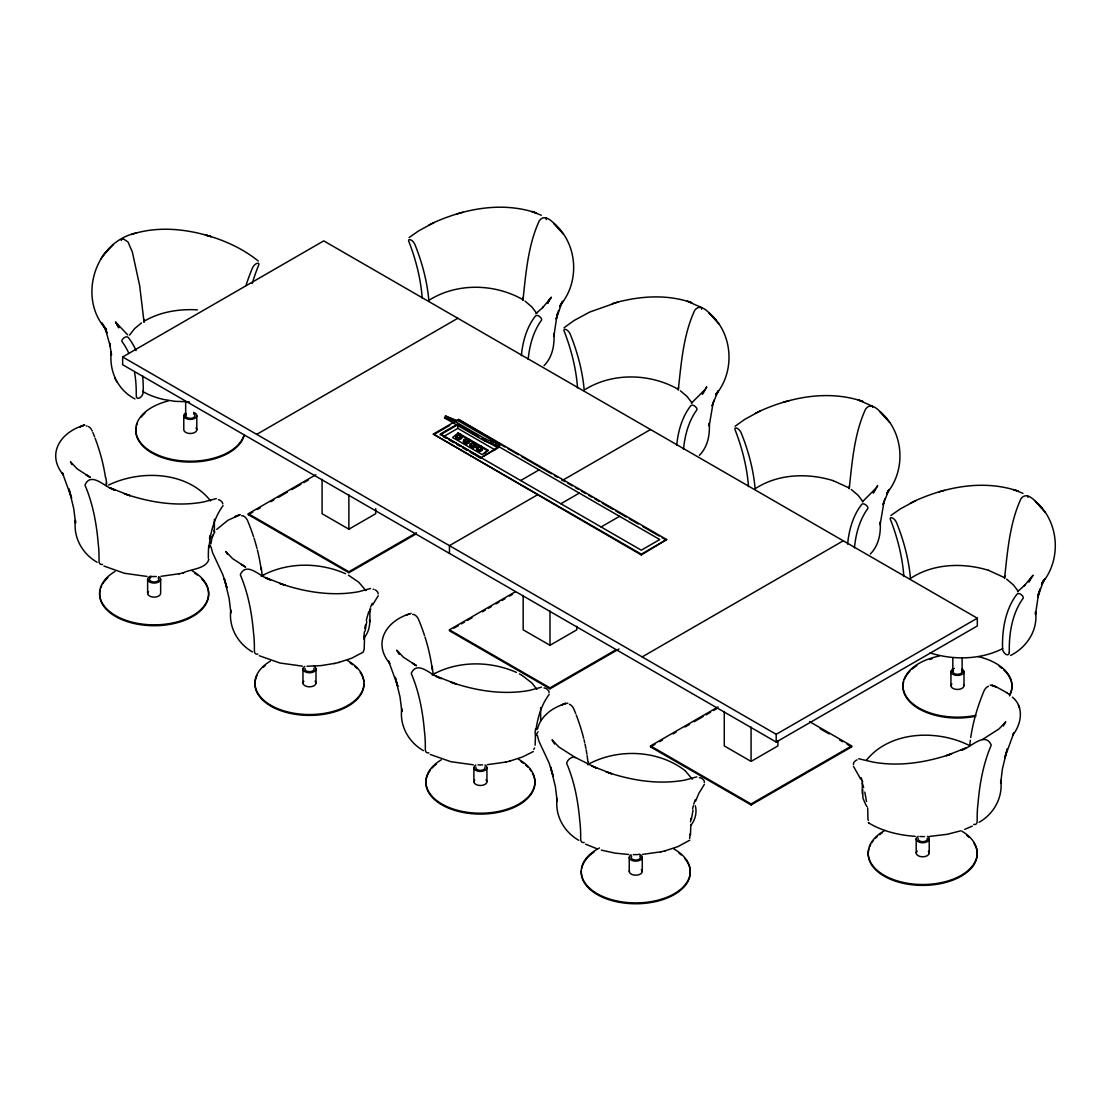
<?xml version="1.0" encoding="UTF-8"?>
<svg xmlns="http://www.w3.org/2000/svg" width="1111" height="1111" viewBox="0 0 1111 1111"><rect width="100%" height="100%" fill="white"/><g stroke="black" fill="none" stroke-linecap="round" stroke-linejoin="round"><path stroke-width="1.5" d="M369.727 608.953C369.824 618.438 371.241 629.437 364.436 637.228M535.127 745.175L535.502 734.704M690.473 834.875L690.848 824.39M867.177 806.794A59.494 34.358 0 0 1 865.775 804.711L862.955 798.198L862.608 789.199M210.896 543.821L211.951 537.835M364.575 636.02L364.186 649.213L363.228 652.143L351.52 658.295L338.619 662.489M523.156 297.567L522.92 300.373C525.892 273.598 527.975 245.156 539.377 220.617C543.765 214.479 550.139 219.339 553.986 223.45C577.581 243.392 580.22 281.486 560.444 304.997L563.069 301.053M678.502 387.253L678.265 390.058C681.237 363.297 683.321 334.855 694.722 310.302C699.125 304.164 705.485 309.039 709.332 313.135C732.927 333.092 735.565 371.185 715.79 394.683L718.414 390.739L715.637 395.308L717.845 391.475L712.095 405.918L713.97 400.113M849.443 485.938L849.193 488.743C852.179 461.982 854.262 433.54 865.663 408.987C870.052 402.862 876.412 407.723 880.259 411.834C903.868 431.776 906.507 469.87 886.731 493.367L889.342 489.423L886.564 494.006L888.772 490.173L883.037 504.602L884.898 498.811M1004.788 575.637L1004.538 578.442C1007.524 551.667 1009.607 523.225 1021.009 498.686C1025.397 492.548 1031.772 497.409 1035.605 501.519C1059.214 521.462 1061.852 559.555 1042.076 583.067L1044.687 579.109L1041.924 583.692L1043.382 581.136M209.215 546.473C210.41 531.516 214.506 517.42 223.075 505.588M208.84 559.527C205.813 569.068 190.995 568.943 183.273 572.804M537.488 729.191C540.488 715.331 554.847 705.902 567.832 703.166M365.075 631.145L366.769 621.577M536.016 729.83C537.71 716.956 541.529 704.652 549.181 694.403M691.361 819.515L693.014 810.113M546.237 219.547L546.306 219.228A2.291 1.347 -59.3 0 0 546.279 218.353L545.904 217.756M701.583 309.247L701.652 308.914A2.291 1.347 -59.3 0 0 701.624 308.053L701.249 307.441M562.374 302.192L560.291 305.622L562.499 301.789L559.902 306.747L561.708 303.025L556.208 319.038L556.917 315.899L553.833 336.411L553.903 333.606C554.722 345.063 552.417 357.214 544.043 365.658M713.151 402.64L709.179 426.11L709.249 423.291C710.082 434.762 707.763 446.914 699.388 455.343M884.078 501.325L880.106 524.795L880.19 521.989C881.009 533.447 878.704 545.598 870.33 554.028M1044.118 579.859L1041.535 584.817L1043.34 581.095L1037.827 597.107L1038.549 593.968L1035.466 614.48L1035.535 611.675C1038.188 630.131 1026.786 647.394 1010.579 655.462M84.811 425.013C61.133 431.526 45.551 453.552 63.494 475.105L62.327 472.661L71.576 498.006L68.938 488.896L73.77 508.713L75.534 523.225L75.465 520.42C73.145 537.446 82.422 553.889 97.129 562.249M411.084 613.383C387.42 619.896 371.838 641.922 389.767 663.475L388.6 661.031L397.849 686.376L395.224 677.279L400.057 697.083L401.821 711.609L401.751 708.804C399.432 725.816 408.695 742.259 423.402 750.633M557.805 312.955L556.75 316.218L558.611 310.427M1039.424 591.01L1038.382 594.288L1040.243 588.497M548.917 692.695L548.959 692.597A1.944 1.139 59.3 0 0 548.445 690.57L547.626 689.667A6.069 3.555 59.3 0 0 546.181 688.584M704.263 782.394L704.305 782.283A1.944 1.139 59.3 0 0 703.791 780.269L702.971 779.366A6.069 3.555 59.3 0 0 699.402 777.714M369.269 612.869L370.782 608.897M695.555 801.253L698.861 793.351L704.43 784.241M455.913 436.929L456.593 435.29L458.649 434.304L460.871 434.526L461.982 435.845L461.509 438.498L459.454 439.484L457.232 439.262L455.913 436.929L457.232 439.262M456.121 437.942L456.593 435.29M461.509 438.498L461.982 435.845M463.454 441.275L464.134 439.637L466.189 438.651L468.411 438.887L469.522 440.206L469.05 442.858L466.995 443.844L464.773 443.608L463.454 441.275L464.773 443.608M463.662 442.289L464.134 439.637M469.05 442.858L469.522 440.206M470.161 445.15L470.828 443.511L472.883 442.525L475.119 442.761L476.23 444.081L475.758 446.719L473.703 447.719L471.467 447.483L470.161 445.15L471.467 447.483M470.37 446.164L470.828 443.511M475.758 446.719L476.23 444.081M476.522 448.816L477.202 447.191L479.258 446.205L481.494 446.428L482.591 447.747L482.132 450.399L480.077 451.385L477.841 451.163L476.522 448.816L477.841 451.163M476.73 449.844L477.202 447.191M482.132 450.399L482.591 447.747M212.243 536.988L214.729 532.1M212.076 537.405L213.118 534.933M547.598 303.4L548.778 300.734L547.765 302.914M702.346 394.419L706.763 386.864L703.249 392.447M873.274 493.103L877.704 485.549L874.176 491.131M703.11 392.6L704.138 390.433L691.417 403.154M873.524 492.381L875.065 489.118L862.344 501.853M1030.411 578.803L1028.883 582.067L1033.049 575.248L1024.3 585.719L1024.925 585.094L1017.551 591.663M441.053 434.373L481.271 457.593L480.438 458.079L498.867 446.664L484.771 441.095L444.553 417.875L445.525 415.986L459.621 421.555L499.839 444.775L498.867 447.441L490.173 442.414M484.771 441.095L485.743 439.206L499.839 444.775M547.904 302.761L549.848 299.04L547.959 302.414M372.574 604.967L378.254 595.718M1003.33 725.997L1005.747 721.831L998.97 728.969L982.346 739.565M538.071 731.732L535.363 735.913M548.653 301.275L551.417 297.179L542.668 307.664L543.293 307.039L535.919 313.594M689.737 840.222L677.807 846.679L664.906 850.873M129.501 335.119L134.598 328.62L141.5 322.912M866.33 760.313C889.925 730.885 936.795 729.358 968.681 745.162M564.013 327.801L574.04 320.537L589.622 312.094L618.258 301.956M136.042 233.018C94.296 242.24 77.27 298.901 106.6 329.856L102.17 323.315M100.865 258.974L103.531 255.03M209.09 547.542L210.562 545.473M690.723 825.612C695.097 820.126 697.208 812.683 695.319 805.808M106.337 251.503L103.323 255.308L113.336 244.573M216.742 529.391L227.922 520.254L240.337 514.685M735.107 426.249L744.967 419.222L760.396 410.876L755.23 413.389M533.391 751.536L522.462 756.98L509.56 761.174M409.14 237.532L418.68 230.852L434.109 222.492L428.957 225.019M458.149 432.929L452.58 437.498L482.243 454.635L487.812 450.052L458.149 432.929L458.329 433.776M484.646 453.649L487.812 450.052M890.911 515.476L900.313 508.921L915.742 500.561L910.576 503.075M979.083 822.293C993.789 813.919 1003.066 797.476 1000.747 780.464L1000.664 783.269L1002.441 768.743L1007.274 748.939L1004.636 758.049L1013.885 732.704L1012.718 735.135C1021.467 724.233 1024.398 706.929 1012.413 697.152M429.832 299.776C457.26 282.749 494.492 283.597 522.309 299.331M585.178 389.461C612.605 372.449 649.838 373.282 677.668 389.017M756.105 488.146C778.714 473.647 808.114 472.911 833.236 480.66M911.451 577.831C934.059 563.333 963.459 562.597 988.582 570.346M108.586 485.063C140.528 469.578 187.412 471.231 210.59 500.936M263.932 574.748C288.971 561.958 319.996 562.43 345.507 573.707M434.859 673.433C459.912 660.642 490.937 661.128 516.434 672.405M587.525 764.687C617.216 748.189 657.879 749.647 685.029 770.603M261.252 576.317L264.043 574.679M432.179 675.002L434.97 673.363M122.654 356.978L323.745 240.879L977.319 618.202L977.319 625.951L776.214 742.051L122.654 364.714L122.654 356.978L776.214 734.315L977.319 618.202M256.724 434.373L457.815 318.274M416.417 533.752L348.882 572.734L248.336 514.685L248.336 513.713L315.871 474.73M248.336 514.685L252.836 512.088M257.349 509.491L260.349 507.755M270.848 501.686L273.848 499.95M278.347 497.353L287.36 492.159M291.86 489.562L300.859 484.354M303.858 482.632L308.372 480.021M433.304 434.082L458.649 419.458L666.669 539.543L641.311 554.958L433.304 434.082L641.311 554.181L666.669 539.543M434.79 433.998L449.705 425.388M457.232 424.263L440.22 434.082L641.311 550.195L659.753 539.543L495.895 444.942M440.22 434.859L457.815 424.708L478.674 436.748M443.844 436.442L457.815 428.374L495.062 449.886M322.079 479.383L322.079 513.713L348.882 529.197L375.699 513.713L375.699 508.574M484.077 455.982L496.645 448.733M248.336 513.713L348.882 571.762L416.417 532.78M520.656 480.535L539.099 469.884M537.78 494.645L449.441 545.64L449.441 553.389M562.194 480.535L650.532 429.54M560.874 503.755L579.317 493.103M601.093 526.975L619.535 516.323M619.021 648.977L549.987 688.834L449.441 630.784L449.441 629.826L515.462 591.691M453.941 628.187L458.44 625.59M461.44 623.854L464.44 622.118M467.439 620.396L471.953 617.785M482.452 611.73L485.451 609.995M488.451 608.259L491.451 606.523M495.964 603.926L498.964 602.19M501.964 600.468L504.963 598.732M509.463 596.135L512.463 594.399M523.17 595.482L523.17 629.826L549.987 645.297L576.803 629.826L576.803 626.382M449.441 629.826L549.987 687.876L616.022 649.754M642.158 656.907L843.249 540.807M809.613 721.664L851.637 745.925L851.637 746.898L751.078 804.947L650.532 746.898L650.532 745.925L718.067 706.929M650.532 746.898L655.032 744.287M659.545 741.69L662.545 739.954M673.044 733.899L676.043 732.163M685.056 726.969L689.556 724.358M694.056 721.761L703.055 716.567M706.068 714.831L710.568 712.234M713.568 710.498L716.567 708.762M724.275 711.582L724.275 745.925L751.078 761.41L777.894 745.925L777.894 740.773M650.532 745.925L751.078 803.975L851.637 745.925M144.249 321.148C160.165 311.816 179.149 308.789 197.369 309.858M1002.636 648.657C980.36 659.851 953.585 660.281 930.06 652.935M456.802 436.304L458.857 435.318L461.079 435.554L462.19 436.873M457.024 438.248L461.301 437.484M464.342 440.664L466.398 439.664L468.62 439.9L469.731 441.22M464.565 442.595L468.842 441.831M471.036 444.525L473.092 443.539L475.327 443.775L476.438 445.094M471.258 446.469L475.55 445.705M477.411 448.205L479.466 447.219L481.702 447.455L482.799 448.775M477.633 450.136L481.924 449.386M972.292 826.098L964.723 829.375M434.262 222.408C465.884 208.299 503.061 201.508 536.53 213.076L531.877 211.521L541.335 215.256M760.549 410.792C792.171 396.669 829.334 389.892 862.816 401.46L858.164 399.891L871.982 406.015M915.895 500.478C947.516 486.368 984.679 479.577 1018.162 491.145L1013.51 489.59L1022.967 493.326M406.112 615.272L410.181 613.633M370.532 588.497L358.589 591.719C332.203 596.551 304.914 592.107 279.791 583.456L285.346 585.344L265.307 577.498L270.542 579.886C261.516 578.248 247.045 560.624 240.49 574.276A2.291 1.305 -60.7 0 0 240.462 575.179C248.225 593.399 251.864 613.119 253.516 632.784A139.389 79.27 -60.7 0 1 254.391 648.213L254.391 650.824A6.763 3.847 -60.7 0 0 257.877 654.073M541.46 687.195L529.53 690.403C503.13 695.236 475.841 690.792 450.719 682.14L456.274 684.043L436.248 676.182L441.47 678.571C432.443 676.932 417.986 659.323 411.431 672.974A2.291 1.305 -60.7 0 0 411.403 673.863C419.166 692.084 422.791 711.818 424.458 731.469A139.389 79.27 -60.7 0 1 425.319 746.911L425.319 749.508A6.763 3.847 -60.7 0 0 428.804 752.772M696.805 776.881L684.876 780.103C658.476 784.922 631.201 780.477 606.064 771.826L611.619 773.728L591.594 765.868L596.815 768.257L574.929 757.258L558.875 746.995L552.084 739.857L554.5 744.023M131.279 234.504C157.179 225.908 185.579 228.685 211.257 236.685L205.466 234.963C224.478 240.24 242.851 248.6 258.294 261.029M960.696 830.806L947.322 834.292L929.171 836.472M462.954 212.243L456.982 213.895M783.338 402.251L789.185 400.64M938.684 491.937L944.531 490.34M612.328 303.595C638.006 296.081 666.281 293.679 691.875 302.761L687.237 301.206L701.041 307.316M858.65 758.744L872.968 762.063C899.355 766.896 926.643 762.452 951.766 753.8L946.211 755.702L966.251 747.842L961.015 750.231C970.042 748.592 984.499 730.982 991.068 744.634A2.291 1.305 60.7 0 1 991.081 745.523C983.332 763.743 979.694 783.477 978.041 803.128A139.389 79.27 60.7 0 0 977.166 818.571L977.166 821.168A6.763 3.847 60.7 0 1 973.68 824.431M160.956 576.317L179.482 573.707M307.025 666.253L320.898 665.628L334.828 663.392M487.243 764.687L505.755 762.077M642.589 854.387L661.101 851.776M178.982 573.832L183.857 572.665M334.328 663.517L339.202 662.35M505.269 762.202L510.13 761.035M660.614 851.887L665.475 850.72M86.283 426.055L87.089 426.068M241.629 515.754L242.434 515.754A6.069 3.555 59.3 0 1 243.156 515.948M990.179 685.098L996.373 686.931L1007.066 692.82M216.353 498.603L203.244 502.033C176.857 506.852 149.568 502.408 124.432 493.77L130.001 495.659L109.961 487.798L115.197 490.201C106.156 488.562 91.699 470.939 85.144 484.59A2.291 1.305 -60.7 0 0 85.116 485.479C92.88 503.714 96.518 523.434 98.171 543.098A139.389 79.27 -60.7 0 1 99.032 558.527L99.032 561.138A6.763 3.847 -60.7 0 0 102.531 564.388M189.259 401.821L174.996 401.321L163.803 399.502A59.494 34.358 0 0 1 144.361 392.391L142.666 391.405M151.679 576.567L156.318 576.526M477.966 764.937L482.605 764.896M633.312 854.637L637.95 854.595M919.88 836.555L924.533 836.597M412.695 614.411L413.375 614.452A6.069 3.555 59.3 0 1 418.083 618.48L418.541 619.438A137.486 80.561 59.3 0 1 424.513 635.492M147.041 576.442L124.543 573.304L103.92 566.054M302.386 666.128L279.889 663.003L259.266 655.74M473.314 764.812L450.83 761.688L430.193 754.438M628.673 854.498L614.952 853.109L601.329 850.123M915.256 836.347C899.216 835.208 883.009 831.472 869.094 823.195M833.153 480.632L848.596 487.701M988.498 570.318L1003.941 577.387M597.149 848.832L585.539 844.124M444.553 417.875L452.385 420.972M348.465 575.206L358.742 582.22L365.936 590.621M519.406 673.891L522.212 675.488M505.047 447.011L458.649 419.458M508.033 448.733L518.518 454.788M521.503 456.51L551.431 473.8M554.431 475.522L557.416 477.258M561.916 479.841L564.902 481.577M567.902 483.299L572.387 485.896M575.387 487.618L578.373 489.34M581.372 491.076L585.858 493.673M588.844 495.395L591.844 497.117M594.829 498.853L599.329 501.436M602.315 503.172L612.786 509.213M615.786 510.949L626.257 516.99M629.257 518.726L638.228 523.906M642.727 526.503L659.184 536.002M662.17 537.724L665.17 539.46M445.525 415.986L485.743 439.206M481.646 438.47L498.034 447.927M461.287 435.484L471.675 441.484M474.633 443.192L487.993 450.899M443.192 436.581L446.219 438.331M449.163 440.025L453.732 442.664M456.607 444.317L459.732 446.122M462.565 447.761L467.231 450.455M470.009 452.066L474.73 454.788M475.966 455.496L480.744 458.26M820.112 728.691L829.125 733.899M839.624 739.954L842.624 741.69M847.124 744.287L851.637 746.898M415.931 665.35L412.362 663.156L416.528 665.725L403.529 657.309L396.738 650.171L399.155 654.337M245.003 566.666L241.42 564.471L245.6 567.041L232.588 558.625L225.811 551.487L227.422 554.264M89.644 476.98L86.075 474.786L90.255 477.355L77.242 468.925L70.451 461.801L72.062 464.579M575.484 757.605C572.054 755.938 567.86 759.355 566.777 762.66A2.291 1.305 -60.7 0 0 566.749 763.549C574.512 781.783 578.151 801.503 579.803 821.168A139.389 79.27 -60.7 0 1 580.664 836.597L580.664 839.194A6.763 3.847 -60.7 0 0 584.164 842.457M134.987 398.918C117.724 390.155 109.045 371.074 111.225 352.201L111.447 355.02L109.711 343.327L110.267 346.313L105.489 329.356L107.087 332.925L102.045 323.148M522.323 675.557L531.863 682.959L536.877 689.306M578.762 840.319C564.055 831.958 554.778 815.502 557.097 798.49L557.166 801.295L555.403 786.769L550.57 766.965L553.195 776.075L549.14 763.104L538.904 741.176L537.321 735.218M252.475 651.935C237.768 643.575 228.491 627.132 230.81 610.12L230.894 612.925L229.116 598.398L224.283 578.581L226.922 587.691L222.853 574.734L212.618 552.806L211.034 546.848M1006.788 692.611L1009.621 694.722M1006.663 579.178L1013.426 584.941L1018.384 591.483M851.304 489.493L858.067 495.256L862.928 501.644M680.376 390.808L687.14 396.558L692 402.946M525.031 301.109L531.794 306.872L536.752 313.427M127.668 334.869L115.461 321.968L118.335 325.981L115.947 322.537L117.766 325.481M868.33 822.487L869.246 823.334M685.154 770.715L692.32 779.158M1027.522 495.825L1027.911 496.423A2.291 1.347 -59.3 0 1 1027.939 497.284M872.177 406.14L872.566 406.737A2.291 1.347 -59.3 0 1 872.621 407.293M1042.104 508.338L1035.424 501.353L1044.951 512.143M886.759 418.653L880.079 411.667L889.605 422.458M715.817 319.954L709.151 312.983L718.664 323.773M560.472 230.269L553.792 223.283L563.319 234.074M853.401 766.215L860.775 779.242M118.683 326.967L116.641 323.62L117.933 326.023M114.711 377.934L115.363 379.157M116.141 380.601L116.78 381.809M118.641 327.356L117.53 325.217L118.696 327.801M91.796 430.096L92.269 431.068M1019.481 707.749L1018.426 705.277M853.526 764.257L853.567 764.354A1.944 1.139 -59.3 0 1 854.053 762.229L854.873 761.327A6.069 3.555 -59.3 0 1 857.053 759.896M862.289 783.227L863.664 787.56M864.83 792.074L866.483 801.489M481.494 446.428L481.702 447.455M479.258 446.205L479.466 447.219M479.869 450.372L480.077 451.385M475.119 442.761L475.327 443.775M472.883 442.525L473.092 443.539M473.494 446.691L473.703 447.719M468.411 438.887L468.62 439.9M466.189 438.651L466.398 439.664M466.787 442.831L466.995 443.844M460.871 434.526L461.079 435.554M458.649 434.304L458.857 435.318M459.246 438.47L459.454 439.484M432.207 666.294L433.207 674.835M261.279 567.596L262.279 576.151M105.92 477.911L106.67 483.674M369.505 619.688L369.727 621.952M214.159 530.003L214.381 532.252L214.381 519.268M121.293 240.476A2.291 1.305 60.7 0 1 121.307 239.615L123.474 238.948L128.015 241.99L132.334 251.947L139.653 285.596L144.027 322.009M588.302 761.743L588.552 764.521M143.75 319.218L143.986 322.023M963.987 671.683L963.987 685.751M962.112 657.823L962.112 671.683M952.821 657.74L952.821 671.6M950.947 671.6L950.947 685.668M929.227 839.055L929.227 853.123M916.2 838.916L916.2 852.984M862.289 780.714L862.289 793.712M776.214 734.315L776.214 742.051M751.078 727.066L751.078 761.41M751.078 803.975L751.078 804.947M689.987 834.097L689.862 837.666A4.861 2.847 59.3 0 1 689.514 838.43M642.283 857.331L642.283 871.399M641.311 554.181L641.311 554.958M629.243 857.414L629.243 871.482M549.987 610.967L549.987 645.297M549.987 687.876L549.987 688.834M540.654 707.638L540.654 720.636M486.937 767.645L486.937 781.713M473.897 767.729L473.897 781.797M457.815 424.708L457.815 428.374M348.882 494.867L348.882 529.197M348.882 571.762L348.882 572.734M315.996 668.947L315.996 683.015M302.97 669.044L302.97 683.112M208.354 558.541L208.354 556.028A141.25 82.756 59.3 0 1 208.743 545.473M196.814 415.722L196.814 429.79M185.662 401.765L185.662 415.625M183.787 415.625L183.787 429.693A6.513 3.764 0 0 0 191.911 433.387A6.513 3.764 0 0 0 195.98 427.902M160.651 579.262L160.651 593.33A6.513 3.764 0 0 1 152.526 597.024A6.513 3.764 0 0 1 148.457 591.538M147.624 579.359L147.624 593.427M974.069 843.346A54.508 31.469 0 0 1 927.727 885.245A54.508 31.469 0 0 1 868.885 848.971M869.621 846.763A54.508 31.469 0 0 1 870.649 844.596M871.927 842.471A54.508 31.469 0 0 1 873.468 840.402M875.26 838.416A54.508 31.469 0 0 1 877.301 836.5M879.565 834.68A54.508 31.469 0 0 1 882.051 832.944M966.834 835.43A54.508 31.469 0 0 1 969 837.291M961.82 831.139A54.508 31.469 0 0 1 960.682 875.635A54.508 31.469 0 0 1 883.592 874.968A54.508 31.469 0 0 1 884.745 830.472M928.407 851.234A6.513 3.764 0 0 1 922.602 856.817A6.513 3.764 0 0 1 917.13 851.123M927.407 836.375A6.513 3.764 0 0 1 927.241 841.694A6.513 3.764 0 0 1 918.019 841.596A6.513 3.764 0 0 1 918.186 836.277M927.213 838.333A4.638 2.68 0 0 1 922.644 841.666A4.638 2.68 0 0 1 918.241 838.25M868.33 820.404A4.861 2.847 -59.3 0 1 867.983 819.64L867.844 816.071A141.25 82.756 -59.3 0 0 867.649 808.1M861.053 777.617A141.25 82.756 -59.3 0 1 862.664 781.811M969.736 745.856A137.486 80.561 -59.3 0 1 970.347 740.301M970.736 737.496A137.486 80.561 -59.3 0 1 983.943 691.098L984.402 690.139A6.069 3.555 -59.3 0 1 988.401 686.292M192.092 570.79A54.508 31.469 0 0 1 193.245 615.3A54.508 31.469 0 0 1 116.169 615.966A54.508 31.469 0 0 1 115.016 571.457M201.577 578.734A54.508 31.469 0 0 1 164.609 625.118A54.508 31.469 0 0 1 100.073 590.219M100.698 587.997A54.508 31.469 0 0 1 101.615 585.816M102.781 583.678A54.508 31.469 0 0 1 107.85 577.609M194.786 573.262A54.508 31.469 0 0 1 197.286 574.998M158.692 576.623A6.513 3.764 0 0 1 158.387 582.164A6.513 3.764 0 0 1 148.846 581.511A6.513 3.764 0 0 1 150.804 576.067M158.123 577.928A4.638 2.68 0 0 1 156.859 581.484A4.638 2.68 0 0 1 150.624 581.067A4.638 2.68 0 0 1 150.804 577.442M88.533 426.596A6.069 3.555 59.3 0 1 91.269 429.221M92.866 432.512A137.486 80.561 59.3 0 1 94.588 436.859M95.143 438.317A137.486 80.561 59.3 0 1 105.476 477.452M106.198 483.049A137.486 80.561 59.3 0 1 106.475 485.826M218.45 499.672A6.069 3.555 59.3 0 1 221.339 501.297L222.158 502.2A1.944 1.139 59.3 0 1 222.728 503.866M209.493 538.738A141.25 82.756 59.3 0 1 210.007 535.474M673.724 848.86A54.508 31.469 0 0 1 673.96 893.897A54.508 31.469 0 0 1 595.982 892.952A54.508 31.469 0 0 1 599.454 847.971M685.001 858.789A54.508 31.469 0 0 1 646.241 903.174A54.508 31.469 0 0 1 581.345 870.524M581.706 868.288A54.508 31.469 0 0 1 594.038 852.04M678.904 853.067A54.508 31.469 0 0 1 681.182 854.887M641.366 869.524A6.513 3.764 0 0 1 636.7 875.162A6.513 3.764 0 0 1 629.451 870.51M638.95 854.095A6.513 3.764 0 0 1 641.144 859.497A6.513 3.764 0 0 1 631.631 860.289A6.513 3.764 0 0 1 631.104 854.748M639.755 855.998A4.638 2.68 0 0 1 635.839 860.053A4.638 2.68 0 0 1 631.715 856.067M569.429 704.318A6.069 3.555 59.3 0 1 573.429 708.165L573.901 709.137A137.486 80.561 59.3 0 1 575.651 713.47M576.22 714.928A137.486 80.561 59.3 0 1 583.664 738.315M584.025 739.773A137.486 80.561 59.3 0 1 584.692 742.662M585.011 744.106A137.486 80.561 59.3 0 1 585.9 748.411M586.164 749.842A137.486 80.561 59.3 0 1 586.886 754.105M587.094 755.522A137.486 80.561 59.3 0 1 587.83 761.118M690.528 821.834A141.25 82.756 59.3 0 1 690.889 818.46M692.597 808.794A141.25 82.756 59.3 0 1 693.361 805.725M693.778 804.225A141.25 82.756 59.3 0 1 695.18 799.837M347.451 660.49A54.508 31.469 0 0 1 348.604 704.985A54.508 31.469 0 0 1 271.515 705.652A54.508 31.469 0 0 1 270.362 661.142M363.991 683.446A54.508 31.469 0 0 1 302.539 715.137A54.508 31.469 0 0 1 256.96 675.502M263.196 667.294A54.508 31.469 0 0 1 265.362 665.433M350.146 662.961A54.508 31.469 0 0 1 352.631 664.684M354.895 666.517A54.508 31.469 0 0 1 356.923 668.419M360.27 672.474A54.508 31.469 0 0 1 363.783 681.21M315.093 681.14A6.513 3.764 0 0 1 309.566 686.834A6.513 3.764 0 0 1 303.803 681.224M314.038 666.308A6.513 3.764 0 0 1 314.149 671.627A6.513 3.764 0 0 1 304.928 671.697A6.513 3.764 0 0 1 304.817 666.364M313.955 668.266A4.638 2.68 0 0 1 309.552 671.683A4.638 2.68 0 0 1 304.983 668.35M243.892 516.282A6.069 3.555 59.3 0 1 247.142 519.781L247.614 520.753A137.486 80.561 59.3 0 1 253.586 536.807M254.058 538.266A137.486 80.561 59.3 0 1 257.002 548.487M257.377 549.945A137.486 80.561 59.3 0 1 261.21 569.957M373.129 589.33A6.069 3.555 59.3 0 1 373.796 589.358M375.24 589.899A6.069 3.555 59.3 0 1 376.685 590.983L377.504 591.885A1.944 1.139 59.3 0 1 378.032 593.899M363.839 639.061A141.25 82.756 59.3 0 1 364.408 631.756M364.839 628.423A141.25 82.756 59.3 0 1 365.352 625.174M366.324 620.424A141.25 82.756 59.3 0 1 368.894 611.467M370.505 607.273A141.25 82.756 59.3 0 1 372.31 603.301M518.379 759.174A54.508 31.469 0 0 1 519.531 803.67A54.508 31.469 0 0 1 442.456 804.336A54.508 31.469 0 0 1 441.303 759.841M532.488 773.284A54.508 31.469 0 0 1 477.341 814.03A54.508 31.469 0 0 1 430.499 769.965M432.193 767.937A54.508 31.469 0 0 1 436.304 764.118M521.073 761.646A54.508 31.469 0 0 1 523.559 763.368M525.822 765.201A54.508 31.469 0 0 1 527.864 767.118M529.655 769.104A54.508 31.469 0 0 1 531.197 771.173M486.021 779.839A6.513 3.764 0 0 1 480.494 785.519A6.513 3.764 0 0 1 474.73 779.908M484.965 764.993A6.513 3.764 0 0 1 485.076 770.312A6.513 3.764 0 0 1 475.869 770.381A6.513 3.764 0 0 1 475.758 765.062M484.882 766.951A4.638 2.68 0 0 1 480.48 770.367A4.638 2.68 0 0 1 475.911 767.034M424.985 636.964A137.486 80.561 59.3 0 1 432.318 670.03M544.057 688.015A6.069 3.555 59.3 0 1 545.445 688.237M535.03 733.857A141.25 82.756 59.3 0 1 535.544 728.774M534.516 747.981A4.861 2.847 59.3 0 1 533.613 749.258M1003.761 669.947A54.508 31.469 0 0 1 1009.538 695.875M975.75 716.206A54.508 31.469 0 0 1 903.632 681.612M904.382 679.418A54.508 31.469 0 0 1 910.02 671.072M912.062 669.155A54.508 31.469 0 0 1 916.811 665.6M929.796 659.448A54.508 31.469 0 0 1 932.06 658.726M999.192 666.308A54.508 31.469 0 0 1 1001.58 668.086M978.485 656.67A54.508 31.469 0 0 1 1009.538 695.028M975.75 715.359A54.508 31.469 0 0 1 906.118 696.264A54.508 31.469 0 0 1 939.184 656.059M963.779 684.779A6.513 3.764 0 0 1 956.543 689.431A6.513 3.764 0 0 1 951.863 683.793M962.126 669.016A6.513 3.764 0 0 1 961.598 674.558A6.513 3.764 0 0 1 952.085 673.766A6.513 3.764 0 0 1 954.28 668.364M961.529 670.336A4.638 2.68 0 0 1 957.39 674.321A4.638 2.68 0 0 1 953.474 670.266M903.826 576.234A141.25 80.325 60.7 0 0 891.744 522.906L890.3 519.129A1.944 1.111 60.7 0 1 890.8 517.698L891.591 517.726A6.069 3.458 60.7 0 1 896.16 521.837L896.619 522.809A137.486 78.187 60.7 0 1 910.52 579.178M748.481 486.549A141.25 80.325 60.7 0 0 736.385 433.221L734.954 429.443A1.944 1.111 60.7 0 1 735.454 428.013L736.246 428.041A6.069 3.458 60.7 0 1 740.815 432.151L741.273 433.123A137.486 78.187 60.7 0 1 755.174 489.493M847.651 544.071A137.486 78.187 60.7 0 1 861.525 504.658L861.969 504.213A6.069 3.458 60.7 0 1 866.538 505.547L867.33 506.463A1.944 1.111 60.7 0 1 867.844 508.491L866.399 510.56A141.25 80.325 60.7 0 0 854.456 547.806M577.539 387.864A141.25 80.325 60.7 0 0 565.457 334.536L564.013 330.745A1.944 1.111 60.7 0 1 564.527 329.328L565.318 329.356A6.069 3.458 60.7 0 1 569.887 333.453L570.332 334.439A137.486 78.187 60.7 0 1 584.247 390.808M676.724 445.386A137.486 78.187 60.7 0 1 690.584 405.973L691.042 405.529A6.069 3.458 60.7 0 1 695.611 406.862L696.403 407.779A1.944 1.111 60.7 0 1 696.903 409.792L695.458 411.862A141.25 80.325 60.7 0 0 683.529 449.122M422.194 298.179A141.25 80.325 60.7 0 0 410.112 244.837L408.667 241.059A1.944 1.111 60.7 0 1 409.167 239.629L409.959 239.657A6.069 3.458 60.7 0 1 414.528 243.767L414.986 244.739A137.486 78.187 60.7 0 1 428.888 301.123M521.365 355.687A137.486 78.187 60.7 0 1 535.238 316.274L535.696 315.843A6.069 3.458 60.7 0 1 540.265 317.163L541.057 318.079A1.944 1.111 60.7 0 1 541.557 320.107L540.113 322.176A141.25 80.325 60.7 0 0 528.183 359.422M244.142 435.54A54.508 31.469 0 0 1 183.662 461.829A54.508 31.469 0 0 1 136 427.874M136.472 425.652A54.508 31.469 0 0 1 137.222 423.444M141.069 417.097A54.508 31.469 0 0 1 144.888 413.181M244.142 434.679A54.508 31.469 0 0 1 156.984 454.649A54.508 31.469 0 0 1 168.4 400.918M193.633 412.431A6.513 3.764 0 0 1 195.592 417.861A6.513 3.764 0 0 1 186.051 418.528A6.513 3.764 0 0 1 185.745 412.973M193.633 413.806A4.638 2.68 0 0 1 193.814 417.43A4.638 2.68 0 0 1 187.578 417.847A4.638 2.68 0 0 1 186.315 414.292M128.876 353.437A141.25 82.756 -59.3 0 0 123.404 343.507L121.918 341.41A1.944 1.139 -59.3 0 1 122.446 339.397L123.265 338.494A6.069 3.555 -59.3 0 1 127.973 337.244L128.432 337.688A137.486 80.561 -59.3 0 1 136.07 350.548M134.598 372.671A141.25 82.756 -59.3 0 1 136.236 393.225L136.375 396.794A4.861 2.847 -59.3 0 0 139.75 397.849A4.861 2.847 -59.3 0 0 143.111 393.016L143.25 389.322A137.486 80.561 -59.3 0 0 142.555 375.699M245.892 285.777A137.486 80.561 -59.3 0 1 252.336 268.265L252.808 267.293A6.069 3.555 -59.3 0 1 257.516 263.265L258.321 263.251A1.944 1.139 -59.3 0 1 258.849 264.682L257.363 268.445A141.25 82.756 -59.3 0 0 252.197 283.499M1009.288 652.268L1009.163 653.324A4.861 2.764 60.7 0 1 1005.899 654.323A4.861 2.764 60.7 0 1 1002.622 649.421L1002.497 645.727A137.486 78.187 60.7 0 1 1016.871 594.343L1017.329 593.913A6.069 3.458 60.7 0 1 1021.898 595.232L1022.689 596.149A1.944 1.111 60.7 0 1 1023.189 598.176L1021.745 600.246A141.25 80.325 60.7 0 0 1009.288 649.754L1009.288 652.268M457.676 437.651L458.593 437.623L457.676 437.651M465.217 441.997L466.134 441.984L465.259 441.914M471.925 445.872L472.828 445.928L472.036 445.705M478.285 449.538L479.216 449.524L478.285 449.538M459.968 436.609L460.884 436.651L460.023 436.526M467.509 440.956L468.425 440.998L467.578 440.873M474.216 444.831L475.133 444.872L474.272 444.747M480.591 448.511L481.494 448.552L480.591 448.511M83.894 425.249L79.839 426.902L83.894 425.249M239.254 514.948L235.185 516.587L239.254 514.948M565.527 703.319L561.458 704.971L565.527 703.319M996.373 686.931L992.054 685.195L996.373 686.931"/></g></svg>
